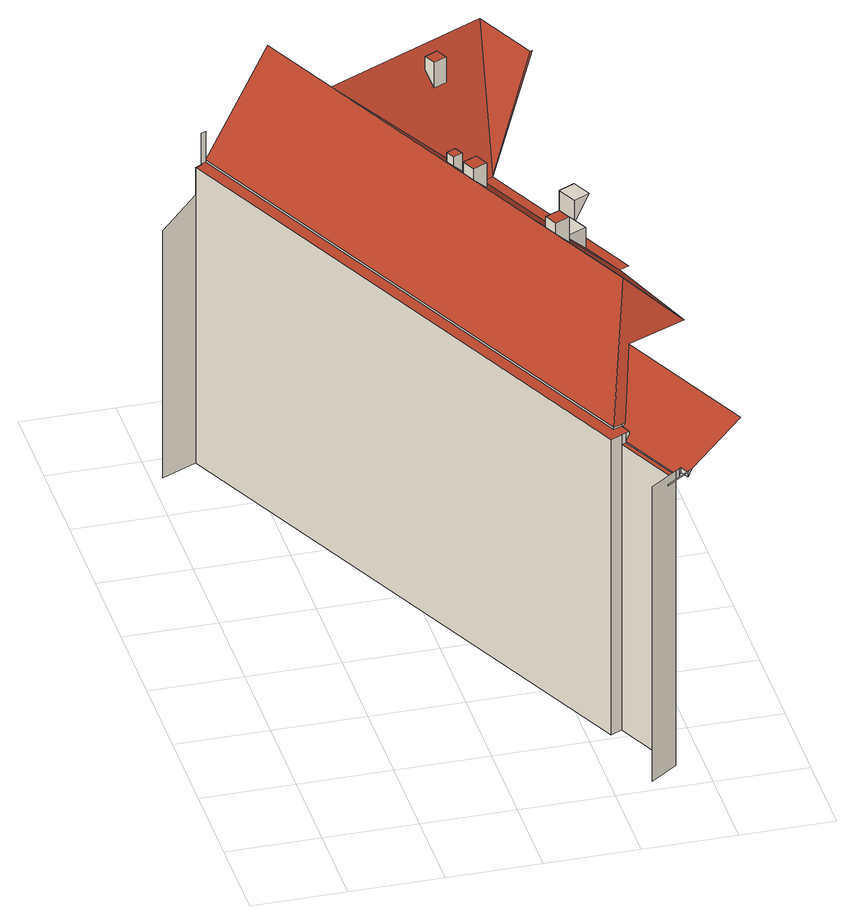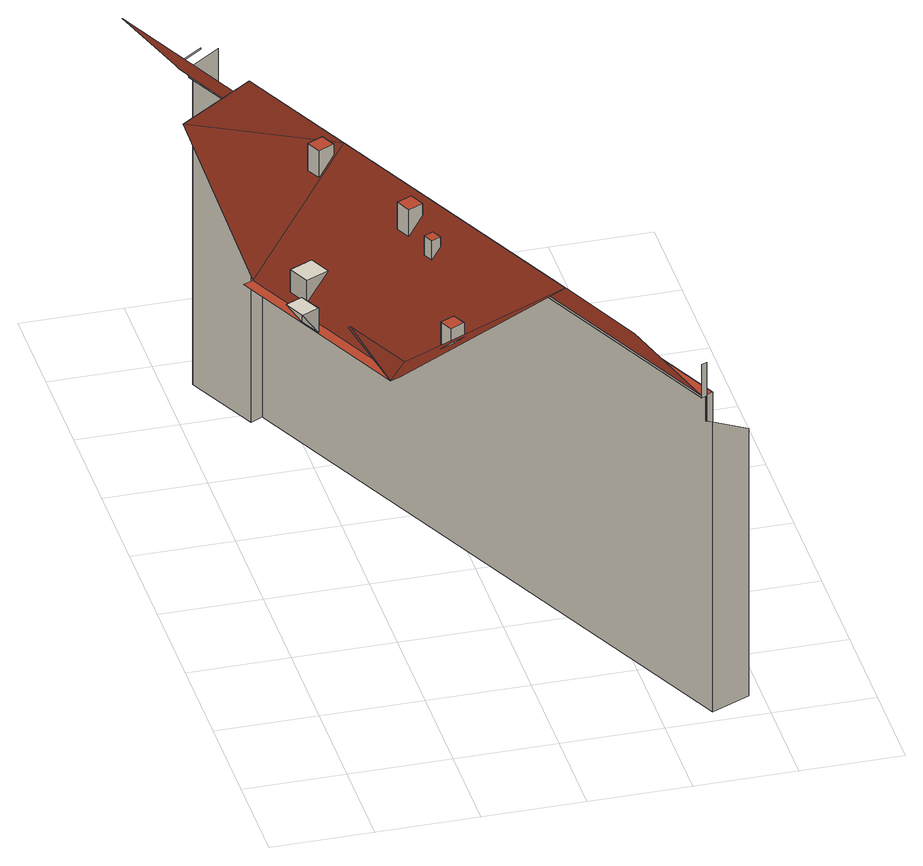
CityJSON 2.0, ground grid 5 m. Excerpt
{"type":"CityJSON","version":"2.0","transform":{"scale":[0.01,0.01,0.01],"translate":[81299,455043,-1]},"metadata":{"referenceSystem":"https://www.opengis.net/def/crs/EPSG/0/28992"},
"CityObjects":{
"building1":{"type":"Building","attributes":{"Volume":104797.07,"Dakoppervlakte":8542.52,"Muuroppervlakte":13883.88,"Vloeroppervlakte":5073.26,"hoogte_Z_max_in_m_NAP":34.28,"GEB_DOEL":"kantoorfunctie - kantoorfunctie,woonfunctie","yearOfConstruction":1620,"measuredHeight":34.75},"children":["building1-1","building1-2"],"geometry":[{"type":"MultiSurface","lod":"2","boundaries":[[[0,1,2,3]],[[4,5,1,6]],[[7,8,5,4]],[[9,10,11,12,7]],[[13,14,6,1,0]],[[15,16,10,9]],[[9,7,4,6,14,17,18,19,20,15]],[[21,10,16,22,23,24,25]],[[26,27,17,14,13]],[[28,29,30,31,32]],[[33,34,35,36]],[[20,37,16,15]],[[38,39,18,17,27]],[[32,31,27,26]],[[40,19,18,39]],[[41,37,20,42]],[[42,20,19,40]],[[43,38,27,31]],[[43,44,39,38]],[[31,30,45,44,43]],[[46,47,34,33]],[[44,45,48,49]],[[49,48,47,50]],[[50,51,52,53,41,42,40,39,44,49]],[[50,47,46,51]],[[53,54,22,16,37,41]],[[55,56,57,58]],[[59,60,61,62]],[[56,63,64,57]],[[65,63,56,55]],[[60,66,67,61]],[[58,57,64,68]],[[69,66,60,59]],[[62,61,67,70]],[[70,67,66,69]],[[68,64,63,65]],[[71,72,73,74]],[[75,76,72,71]],[[74,77,75,71]],[[74,73,78,77]],[[77,78,76,75]],[[23,22,54]],[[24,23,79,80],[81,82,83,84],[68,65,55,58],[70,69,59,62]],[[80,85,86,24],[87,88,89,90]],[[91,90,89,92]],[[93,87,90,91]],[[92,94,93,91]],[[23,54,79],[76,78,73,72]],[[92,89,88,94]],[[83,95,96,84]],[[94,88,87,93]],[[82,95,83]],[[84,96,81]],[[81,96,95,82]],[[97,98,85,80,79]],[[99,100,101,102]],[[103,100,99]],[[99,102,104,103]],[[105,106,85]],[[85,106,86]]],"semantics":{"surfaces":[{"type":"WallSurface"},{"type":"RoofSurface"}],"values":[0,0,0,0,0,0,1,1,0,0,0,0,0,0,0,0,0,1,0,0,0,0,0,1,0,1,0,0,1,0,1,0,0,0,0,0,0,0,1,0,0,1,1,1,0,0,1,1,0,null,0,null,null,null,1,null,null,null,1,1]}}]},
"building1-1":{"type":"BuildingInstallation","parents":["building1"],"geometry":[{"type":"MultiSurface","lod":"2","boundaries":[[[83,95,96,84]],[[81,96,95,82]],[[84,96,81]],[[82,95,83]]],"semantics":{"surfaces":[{"type":"RoofSurface"},{"type":"WallSurface"}],"values":[0,1,1,1]}}]},
"building1-2":{"type":"BuildingInstallation","parents":["building1"],"geometry":[{"type":"MultiSurface","lod":"2","boundaries":[[[99,102,104,103]],[[99,100,101,102]],[[103,100,99]],[[102,101,104]]],"semantics":{"surfaces":[{"type":"RoofSurface"},{"type":"WallSurface"}],"values":[0,1,1,1]}}]}
},
"vertices":[
[255,3423,53],[255,3423,1636],[63,3335,1512],[63,3335,53],[292,3440,1799],[292,3440,1660],[255,3423,1799],[290,3445,1799],[290,3445,1660],[315,3457,1799],[315,3457,1811],[315,3457,1982],[290,3445,1982],[1618,531,53],[1618,531,1799],[1653,617,1799],[1653,617,1811],[1680,561,1799],[1704,572,1799],[1725,582,1799],[1699,637,1799],[437,3514,1982],[1844,1154,2321],[1556,1763,2321],[886,3185,2321],[678,3628,2321],[1680,561,53],[1680,561,1741],[1708,78,53],[1708,78,1793],[1857,186,1793],[1857,186,1741],[1857,186,53],[1888,141,1801],[1888,141,1793],[1787,68,1793],[1787,68,1801],[1699,637,1810],[1704,572,1741],[1704,572,1749],[1725,582,1779],[1720,646,1810],[1699,637,1779],[1879,202,1741],[1879,202,1749],[1879,202,1793],[1914,160,1801],[1914,160,1793],[1889,210,1793],[1889,210,1765],[1914,160,1767],[1935,175,1801],[2180,149,2080],[1813,927,2080],[2132,1067,2080],[1376,2279,2266],[1376,2279,2331],[1342,2352,2331],[1342,2352,2266],[1332,2500,2214],[1332,2500,2268],[1309,2549,2268],[1309,2549,2214],[1452,2314,2331],[1417,2388,2331],[1452,2314,2186],[1380,2523,2268],[1357,2572,2268],[1417,2388,2186],[1380,2523,2163],[1357,2572,2163],[1609,1773,2331],[1609,1773,2270],[1643,1701,2268],[1643,1701,2331],[1688,1811,2331],[1688,1811,2186],[1722,1738,2331],[1722,1738,2184],[2047,1994,1801],[1601,2940,1801],[1870,2288,1834],[1921,2180,1834],[1806,2126,1956],[1755,2234,1956],[1653,2964,1801],[1752,3593,2321],[1475,3373,2240],[1506,3306,2168],[1436,3273,2168],[1405,3339,2240],[1405,3339,2317],[1436,3273,2317],[1475,3373,2317],[1506,3306,2317],[1921,2180,1956],[1870,2288,1956],[2098,2018,1801],[2093,2028,1801],[1879,2530,1961],[1879,2530,1829],[1930,2423,1829],[1930,2423,1961],[1964,2570,1961],[2015,2463,1961],[1929,3249,2321],[1917,3243,2321]
]}
